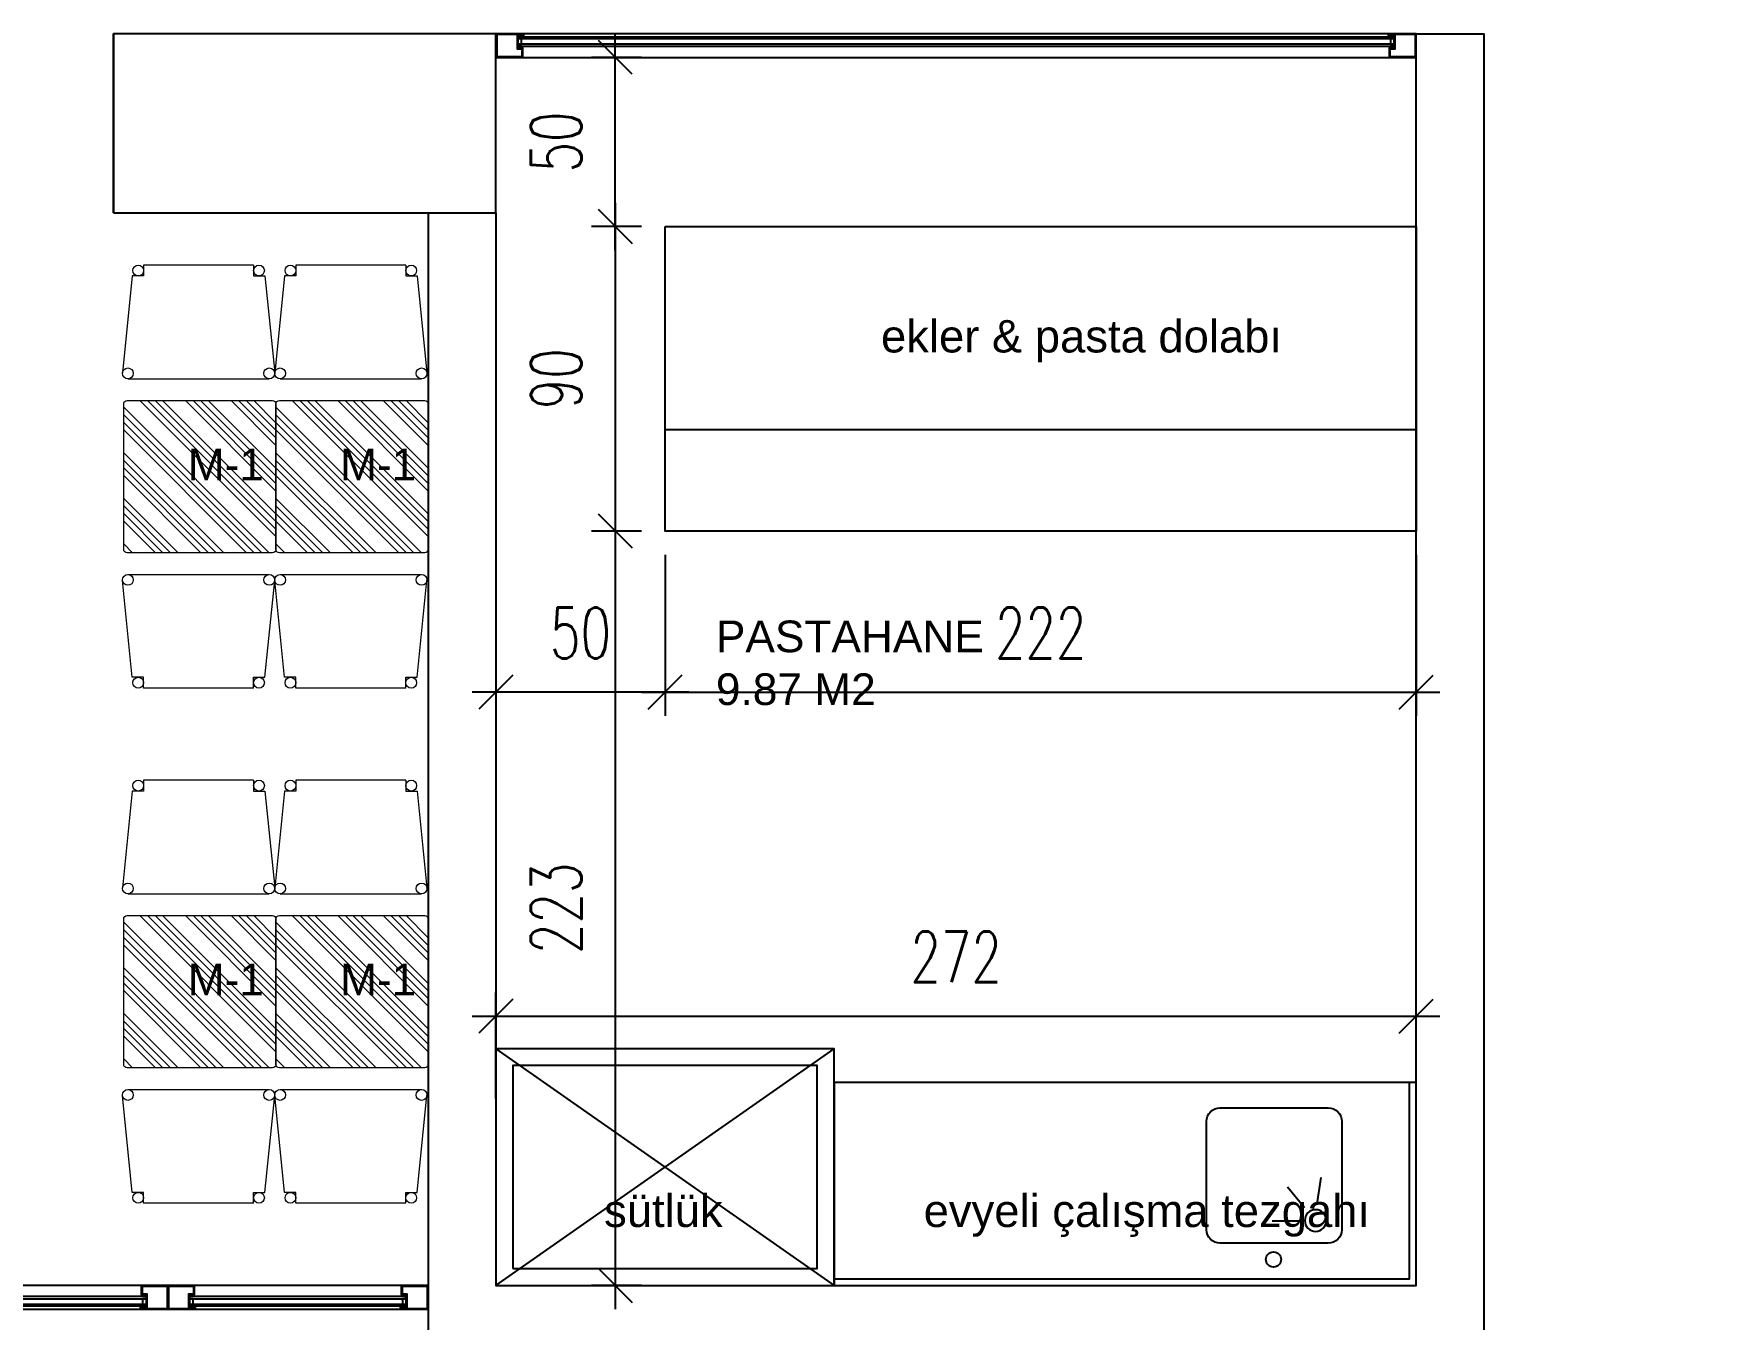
# Model space of a CAD drawing. Header units: centimetres. Extents: x 129282 to 136766, y 26190 to 28185.
# Drawn here: x 133293.5 to 133791.1, y 27802.2 to 28182.2 of the extents above; entities that cross this region are included whole.
import ezdxf

# ---------------------------------------------------------------- set-up
doc = ezdxf.new("R2010")
doc.units = ezdxf.units.CM
doc.header["$LTSCALE"] = 10
doc.header["$MEASUREMENT"] = 0
doc.header["$PDMODE"] = 3
doc.header["$PDSIZE"] = 20
for name, color, linetype in [('141125_RT1$0$xref_4_vitrin_kaplama$0$2DCAM', 4, 'Continuous'), ('141125_RT1$0$xref_4_vitrin_kaplama$0$2DKONST2', 253, 'Continuous'), ('Kıtc-002 Çizgi', 7, 'Continuous'), ('Kıtc-006 Yazı 001', 1, 'Continuous'), ('LP-DIMENSION_INT_100', 51, 'Continuous'), ('S2000-002 Çizgi', 7, 'Continuous'), ('SD-YAZI', 233, 'Continuous')]:
    doc.layers.add(name, color=color, linetype=linetype)
doc.layers.add('ARK_AHŞAP', color=45, linetype='Continuous', lineweight=15)
doc.layers.add('ARK_METAL', color=252, linetype='Continuous', lineweight=15)
doc.styles.add('GP_A_104_0.00_REV09$0$TRdimension', font='simplex.shx', dxfattribs={"width": 0.7})
doc.styles.get("Standard").update_dxf_attribs({"font": 'arial.ttf'})
doc.dimstyles.new('GP_A_104_0.00_REV09$0$tr-100', dxfattribs={"dimscale": 100, "dimtxt": 0.15, "dimasz": 0.1, "dimexe": 0.07, "dimexo": 0.07, "dimgap": 0.1, "dimtad": 1, "dimdec": 0, "dimrnd": 0.5, "dimzin": 0, "dimdsep": 46, "dimtxsty": 'GP_A_104_0.00_REV09$0$TRdimension', "dimblk": 'GP_A_104_0.00_REV09$0$_Oblique', "dimcen": 0.2, "dimdle": 0.07, "dimadec": 0, "dimazin": 0, "dimtfac": 1, "dimtdec": 0, "dimtmove": 2, "dimatfit": 3, "dimldrblk": 'GP_A_104_0.00_REV09$0$_Oblique', "dimfxl": 1, "dimtolj": 1, "dimtzin": 0, "dimarcsym": 0})

# ---------------------------------------------------------------- blocks, each defined once
blk = doc.blocks.new('kj')
at = {"layer": '141125_RT1$0$xref_4_vitrin_kaplama$0$2DCAM'}
for p, q in [((131009.07, 28182.2), (130753.67, 28182.2)), ((130753.37, 28175.2), (131009.37, 28175.2)), ((130640.56, 27812.2), (130576.6, 27812.2)), ((130717.37, 27812.2), (130656.31, 27812.2)), ((130576.9, 27805.2), (130640.26, 27805.2)), ((130656.61, 27805.2), (130717.07, 27805.2))]:
    blk.add_line(p, q, dxfattribs=at)
for points in [[(130751.97, 28181.3), (131010.77, 28181.3), (131010.77, 28180.7), (130751.97, 28180.7)], [(130751.97, 28179.1), (130752.97, 28179.1), (130752.97, 28180.7), (130751.97, 28180.7)], [(131010.77, 28180.7), (131009.77, 28180.7), (131009.77, 28179.1), (131010.77, 28179.1)], [(131010.77, 28179.1), (130751.97, 28179.1)], [(130751.97, 28178.5), (131010.77, 28178.5)], [(130641.96, 27808.9), (130575.2, 27808.9)], [(130575.2, 27808.3), (130641.96, 27808.3)], [(130641.96, 27808.3), (130640.96, 27808.3), (130640.96, 27806.7), (130641.96, 27806.7)], [(130718.77, 27808.9), (130654.91, 27808.9)], [(130654.91, 27806.7), (130655.91, 27806.7), (130655.91, 27808.3), (130654.91, 27808.3)], [(130654.91, 27808.3), (130718.77, 27808.3)], [(130718.77, 27808.3), (130717.77, 27808.3), (130717.77, 27806.7), (130718.77, 27806.7)], [(130641.96, 27806.1), (130575.2, 27806.1), (130575.2, 27806.7), (130641.96, 27806.7)], [(130718.77, 27806.1), (130654.91, 27806.1), (130654.91, 27806.7), (130718.77, 27806.7)]]:
    blk.add_lwpolyline(points, dxfattribs=at)
at = {"layer": '141125_RT1$0$xref_4_vitrin_kaplama$0$2DKONST2'}
for points in [[(130746.37, 28182.2), (130745.37, 28182.2), (130745.37, 28175.7), (130745.37, 28175.7), (130745.37, 28175.2), (130753.37, 28175.2), (130753.37, 28177.9), (130751.97, 28177.9), (130751.97, 28181.7), (130753.67, 28181.7), (130753.67, 28182.2), (130746.37, 28182.2)], [(130746.62, 28181.95), (130745.62, 28181.95), (130745.62, 28175.45), (130753.12, 28175.45), (130753.12, 28177.65), (130751.72, 28177.65), (130751.72, 28181.95), (130746.62, 28181.95)], [(131010.77, 28181.7), (131010.77, 28177.9), (131009.37, 28177.9), (131009.37, 28175.2), (131016.37, 28175.2), (131016.37, 28175.2), (131017.37, 28175.2), (131017.37, 28181.7), (131017.37, 28181.7), (131017.37, 28182.2), (131009.07, 28182.2), (131009.07, 28181.7)], [(131011.02, 28181.95), (131011.02, 28177.65), (131009.62, 28177.65), (131009.62, 28175.45), (131016.12, 28175.45), (131016.12, 28175.45), (131017.12, 28175.45), (131017.12, 28181.95)], [(130647.56, 27805.2), (130648.56, 27805.2), (130648.56, 27811.7), (130648.56, 27811.7), (130648.56, 27812.2), (130640.56, 27812.2), (130640.56, 27809.5), (130641.96, 27809.5), (130641.96, 27805.7), (130640.26, 27805.7), (130640.26, 27805.2), (130647.56, 27805.2)], [(130654.91, 27805.7), (130654.91, 27809.5), (130656.31, 27809.5), (130656.31, 27812.2), (130649.31, 27812.2), (130649.31, 27812.2), (130648.31, 27812.2), (130648.31, 27805.7), (130648.31, 27805.7), (130648.31, 27805.2), (130656.61, 27805.2), (130656.61, 27805.7)], [(130724.37, 27805.2), (130725.37, 27805.2), (130725.37, 27811.7), (130725.37, 27811.7), (130725.37, 27812.2), (130717.37, 27812.2), (130717.37, 27809.5), (130718.77, 27809.5), (130718.77, 27805.7), (130717.07, 27805.7), (130717.07, 27805.2), (130724.37, 27805.2)], [(130647.31, 27805.45), (130648.31, 27805.45), (130648.31, 27811.95), (130640.81, 27811.95), (130640.81, 27809.75), (130642.21, 27809.75), (130642.21, 27805.45), (130647.31, 27805.45)], [(130654.66, 27805.45), (130654.66, 27809.75), (130656.06, 27809.75), (130656.06, 27811.95), (130649.56, 27811.95), (130649.56, 27811.95), (130648.56, 27811.95), (130648.56, 27805.45)], [(130724.12, 27805.45), (130725.12, 27805.45), (130725.12, 27811.95), (130717.62, 27811.95), (130717.62, 27809.75), (130719.02, 27809.75), (130719.02, 27805.45), (130724.12, 27805.45)]]:
    blk.add_lwpolyline(points, close=True, dxfattribs=at)
at = {"layer": 'LP-DIMENSION_INT_100', "color": 2}
blk.add_line((130632.37, 28129.2), (130632.37, 28182.2), dxfattribs=at)
for points in [[(131017.37, 27812.2), (131017.37, 28182.2), (131037.37, 28182.2), (131037.37, 27766.2), (131106.37, 27766.2), (131106.37, 27391.2), (131059.37, 27391.2), (131059.37, 27275.2), (131089.37, 27275.2), (131089.37, 27040.2), (131014.37, 27040.2), (131014.37, 26954.2), (130705.37, 26954.2), (130673.37, 26954.2), (130673.37, 26460.2), (130786.37, 26460.2), (130786.37, 26190.2), (130177.37, 26190.2), (130177.37, 26268.2), (130197.37, 26268.2)], [(130725.37, 28129.2), (130725.37, 27792.2), (131017.37, 27792.2)], [(130745.37, 28129.2), (130745.37, 27812.2), (131017.37, 27812.2)]]:
    blk.add_lwpolyline(points, dxfattribs=at)
blk.add_lwpolyline([(130632.37, 28129.2), (130745.37, 28129.2), (130745.37, 28182.2), (130632.37, 28182.2)], close=True, dxfattribs=at)
at = {"layer": 'SD-YAZI', "color": 2, "insert": (130810.39, 27983.64), "char_height": 9.36, "attachment_point": 7}
blk.add_mtext_dynamic_manual_height_columns('\\pt37.44;PASTAHANE \\P9.87 M2', width=1669.2448, gutter_width=60, heights=[0], dxfattribs=at)
blk = doc.blocks.new('GP_A_104_0.00_REV09$0$_Oblique')
at = {"color": 0, "linetype": 'ByBlock', "lineweight": -2}
blk.add_line((-0.5, -0.5), (0.5, 0.5), dxfattribs=at)
blk = doc.blocks.new('*D34')
at = {"color": 0, "lineweight": -2, "transparency": 16777216}
for p, q in [((133465.42, 28118.2), (133465.42, 28182.2)), ((133473.14, 28175.2), (133458.42, 28175.2)), ((133473.14, 28125.2), (133458.42, 28125.2))]:
    blk.add_line(p, q, dxfattribs=at)
at = {"layer": 'Defpoints', "color": 0, "transparency": 16777216}
for p in [(133465.42, 28175.2), (133480.14, 28175.2), (133480.14, 28125.2)]:
    blk.add_point(p, dxfattribs=at)
at = {"color": 0, "lineweight": -2, "transparency": 16777216, "xscale": 10, "yscale": 10, "zscale": 10}
for p, rotation in [((133465.42, 28175.2), 90), ((133465.42, 28125.2), 270)]:
    blk.add_blockref('GP_A_104_0.00_REV09$0$_Oblique', p, dxfattribs=dict(at, rotation=rotation))
at = {"color": 0, "transparency": 16777216, "insert": (133447.92, 28150.2), "char_height": 15, "attachment_point": 5, "rotation": 90, "style": 'GP_A_104_0.00_REV09$0$TRdimension'}
blk.add_mtext('\\A1;50', dxfattribs=at)
blk = doc.blocks.new('*D35')
at = {"color": 0, "lineweight": -2, "transparency": 16777216}
for p, q in [((133465.42, 28132.2), (133465.42, 28028.2)), ((133473.14, 28125.2), (133458.42, 28125.2)), ((133473.14, 28035.2), (133458.42, 28035.2))]:
    blk.add_line(p, q, dxfattribs=at)
at = {"layer": 'Defpoints', "color": 0, "transparency": 16777216}
for p in [(133480.14, 28125.2), (133465.42, 28035.2), (133480.14, 28035.2)]:
    blk.add_point(p, dxfattribs=at)
at = {"color": 0, "lineweight": -2, "transparency": 16777216, "xscale": 10, "yscale": 10, "zscale": 10}
for p, rotation in [((133465.42, 28125.2), 90), ((133465.42, 28035.2), 270)]:
    blk.add_blockref('GP_A_104_0.00_REV09$0$_Oblique', p, dxfattribs=dict(at, rotation=rotation))
at = {"color": 0, "transparency": 16777216, "insert": (133447.92, 28080.2), "char_height": 15, "attachment_point": 5, "rotation": 90, "style": 'GP_A_104_0.00_REV09$0$TRdimension'}
blk.add_mtext('\\A1;90', dxfattribs=at)
blk = doc.blocks.new('*D36')
at = {"color": 0, "lineweight": -2, "transparency": 16777216}
for p, q in [((133465.42, 28042.2), (133465.42, 27805.2)), ((133473.14, 28035.2), (133458.42, 28035.2)), ((133473.14, 27812.2), (133458.42, 27812.2))]:
    blk.add_line(p, q, dxfattribs=at)
at = {"layer": 'Defpoints', "color": 0, "transparency": 16777216}
for p in [(133480.14, 28035.2), (133465.42, 27812.2), (133480.14, 27812.2)]:
    blk.add_point(p, dxfattribs=at)
at = {"color": 0, "lineweight": -2, "transparency": 16777216, "xscale": 10, "yscale": 10, "zscale": 10}
for p, rotation in [((133465.42, 28035.2), 90), ((133465.42, 27812.2), 270)]:
    blk.add_blockref('GP_A_104_0.00_REV09$0$_Oblique', p, dxfattribs=dict(at, rotation=rotation))
at = {"color": 0, "transparency": 16777216, "insert": (133447.92, 27923.7), "char_height": 15, "attachment_point": 5, "rotation": 90, "style": 'GP_A_104_0.00_REV09$0$TRdimension'}
blk.add_mtext('\\A1;223', dxfattribs=at)
blk = doc.blocks.new('*D37')
at = {"color": 0, "lineweight": -2, "transparency": 16777216}
for p, q in [((133430.14, 28028.2), (133430.14, 27980.55)), ((133480.14, 28028.2), (133480.14, 27980.55)), ((133487.14, 27987.55), (133423.14, 27987.55))]:
    blk.add_line(p, q, dxfattribs=at)
at = {"layer": 'Defpoints', "color": 0, "transparency": 16777216}
for p in [(133430.14, 28035.2), (133480.14, 28035.2), (133430.14, 27987.55)]:
    blk.add_point(p, dxfattribs=at)
at = {"color": 0, "lineweight": -2, "transparency": 16777216, "xscale": 10, "yscale": 10, "zscale": 10, "rotation": 180}
blk.add_blockref('GP_A_104_0.00_REV09$0$_Oblique', (133430.14, 27987.55), dxfattribs=at)
at = {"color": 0, "lineweight": -2, "transparency": 16777216, "xscale": 10, "yscale": 10, "zscale": 10}
blk.add_blockref('GP_A_104_0.00_REV09$0$_Oblique', (133480.14, 27987.55), dxfattribs=at)
at = {"color": 0, "transparency": 16777216, "insert": (133455.14, 28005.05), "char_height": 15, "attachment_point": 5, "style": 'GP_A_104_0.00_REV09$0$TRdimension'}
blk.add_mtext('\\A1;50', dxfattribs=at)
blk = doc.blocks.new('*D38')
at = {"color": 0, "lineweight": -2, "transparency": 16777216}
for p, q in [((133480.14, 28028.2), (133480.14, 27980.55)), ((133702.14, 28028.2), (133702.14, 27980.55)), ((133473.14, 27987.55), (133709.14, 27987.55))]:
    blk.add_line(p, q, dxfattribs=at)
at = {"layer": 'Defpoints', "color": 0, "transparency": 16777216}
for p in [(133480.14, 28035.2), (133702.14, 28035.2), (133702.14, 27987.55)]:
    blk.add_point(p, dxfattribs=at)
at = {"color": 0, "lineweight": -2, "transparency": 16777216, "xscale": 10, "yscale": 10, "zscale": 10, "rotation": 180}
blk.add_blockref('GP_A_104_0.00_REV09$0$_Oblique', (133480.14, 27987.55), dxfattribs=at)
at = {"color": 0, "lineweight": -2, "transparency": 16777216, "xscale": 10, "yscale": 10, "zscale": 10}
blk.add_blockref('GP_A_104_0.00_REV09$0$_Oblique', (133702.14, 27987.55), dxfattribs=at)
at = {"color": 0, "transparency": 16777216, "insert": (133591.14, 28005.05), "char_height": 15, "attachment_point": 5, "style": 'GP_A_104_0.00_REV09$0$TRdimension'}
blk.add_mtext('\\A1;222', dxfattribs=at)
blk = doc.blocks.new('*D33')
at = {"color": 0, "lineweight": -2, "transparency": 16777216}
for p, q in [((133430.14, 27867.45), (133430.14, 27898.83)), ((133702.14, 27867.45), (133702.14, 27898.83)), ((133423.14, 27891.83), (133709.14, 27891.83))]:
    blk.add_line(p, q, dxfattribs=at)
at = {"layer": 'Defpoints', "color": 0, "transparency": 16777216}
for p in [(133702.14, 27891.83), (133430.14, 27860.45), (133702.14, 27860.45)]:
    blk.add_point(p, dxfattribs=at)
at = {"color": 0, "lineweight": -2, "transparency": 16777216, "xscale": 10, "yscale": 10, "zscale": 10, "rotation": 180}
blk.add_blockref('GP_A_104_0.00_REV09$0$_Oblique', (133430.14, 27891.83), dxfattribs=at)
at = {"color": 0, "lineweight": -2, "transparency": 16777216, "xscale": 10, "yscale": 10, "zscale": 10}
blk.add_blockref('GP_A_104_0.00_REV09$0$_Oblique', (133702.14, 27891.83), dxfattribs=at)
at = {"color": 0, "transparency": 16777216, "insert": (133566.14, 27909.33), "char_height": 15, "attachment_point": 5, "style": 'GP_A_104_0.00_REV09$0$TRdimension'}
blk.add_mtext('\\A1;272', dxfattribs=at)
blk = doc.blocks.new('A$C72A034B9')
at = {"layer": 'Kıtc-002 Çizgi'}
for p, q in [((11.66, 32.76, 0), (19.47, 33.87, 0)), ((6.52, 27.29, 0), (6.52, 19.4, 0)), ((10.43, 28.95, 0), (16.53, 23.94, 0))]:
    blk.add_line(p, q, dxfattribs=at)
at = {"layer": 'Kıtc-002 Çizgi', "elevation": 0}
blk.add_lwpolyline([(4, 0), (36, 0, 0.414214), (40, 4), (40, 36, 0.414214), (36, 40), (4, 40, 0.414214), (0, 36), (0, 4, 0.414214)], format="xyb", close=True, dxfattribs=at)
at = {"layer": 'Kıtc-002 Çizgi'}
blk.add_circle((6.71, 32.26, 0), 3.19, dxfattribs=at)

msp = doc.modelspace()

# ---------------------------------------------------------------- hatches: boundary and pattern name
at = {"layer": 'ARK_METAL'}
h = msp.add_hatch(dxfattribs=at)
h.set_pattern_fill('ANSI34', color=256, scale=0.5, angle=450)
h.set_pattern_definition([(135, (100909.048, -189884.414), (-6.7351921, -6.7351921), []), (135, (100909.048, -189882.169), (-6.7351921, -6.7351921), []), (135, (100909.048, -189879.9235), (-6.7351921, -6.7351921), []), (135, (100909.048, -189877.678), (-6.7351921, -6.7351921), [])])
h.paths.add_polyline_path([(133365.14, 28072.77, 0.414214), (133364.14, 28073.77), (133321.14, 28073.77, 0.414214), (133320.14, 28072.77), (133320.14, 28029.77, 0.414214), (133321.14, 28028.77), (133364.14, 28028.77, 0.414214), (133365.14, 28029.77)])
h = msp.add_hatch(dxfattribs=at)
h.set_pattern_fill('ANSI34', color=256, scale=0.5, angle=450)
h.set_pattern_definition([(135, (100954.048, -189884.414), (-6.7351921, -6.7351921), []), (135, (100954.048, -189882.169), (-6.7351921, -6.7351921), []), (135, (100954.048, -189879.9235), (-6.7351921, -6.7351921), []), (135, (100954.048, -189877.678), (-6.7351921, -6.7351921), [])])
h.paths.add_polyline_path([(133410.14, 28072.77, 0.414214), (133409.14, 28073.77), (133366.14, 28073.77, 0.414214), (133365.14, 28072.77), (133365.14, 28029.77, 0.414214), (133366.14, 28028.77), (133409.14, 28028.77, 0.414214), (133410.14, 28029.77)])
h = msp.add_hatch(dxfattribs=at)
h.set_pattern_fill('ANSI34', color=256, scale=0.5, angle=450)
h.set_pattern_definition([(135, (100909.048, -190036.654), (-6.7351921, -6.7351921), []), (135, (100909.048, -190034.4085), (-6.7351921, -6.7351921), []), (135, (100909.048, -190032.163), (-6.7351921, -6.7351921), []), (135, (100909.048, -190029.918), (-6.7351921, -6.7351921), [])])
h.paths.add_polyline_path([(133365.14, 27920.53, 0.414214), (133364.14, 27921.53), (133321.14, 27921.53, 0.414214), (133320.14, 27920.53), (133320.14, 27877.53, 0.414214), (133321.14, 27876.53), (133364.14, 27876.53, 0.414214), (133365.14, 27877.53)])
h = msp.add_hatch(dxfattribs=at)
h.set_pattern_fill('ANSI34', color=256, scale=0.5, angle=450)
h.set_pattern_definition([(135, (100954.048, -190036.654), (-6.7351921, -6.7351921), []), (135, (100954.048, -190034.4085), (-6.7351921, -6.7351921), []), (135, (100954.048, -190032.163), (-6.7351921, -6.7351921), []), (135, (100954.048, -190029.918), (-6.7351921, -6.7351921), [])])
h.paths.add_polyline_path([(133410.14, 27920.53, 0.414214), (133409.14, 27921.53), (133366.14, 27921.53, 0.414214), (133365.14, 27920.53), (133365.14, 27877.53, 0.414214), (133366.14, 27876.53), (133409.14, 27876.53, 0.414214), (133410.14, 27877.53)])

# ---------------------------------------------------------------- linework, layer by layer
for p, q in [((133480.14, 28065.2), (133702.14, 28065.2)), ((133430.14, 27812.2), (133530.14, 27882.2)), ((133430.14, 27882.2), (133530.14, 27812.2))]:
    msp.add_line(p, q)
for points in [[(133480.14, 28125.2), (133702.14, 28125.2), (133702.14, 28035.2), (133480.14, 28035.2)], [(133430.14, 27812.2), (133530.14, 27812.2), (133530.14, 27882.2), (133430.14, 27882.2)], [(133435.14, 27817.2), (133525.14, 27817.2), (133525.14, 27877.2), (133435.14, 27877.2)], [(133530.14, 27812.2), (133702.14, 27812.2), (133702.14, 27872.2), (133530.14, 27872.2)]]:
    msp.add_lwpolyline(points, close=True)
msp.add_lwpolyline([(133530.14, 27814.2), (133700.14, 27814.2), (133700.14, 27872.2)])
msp.add_circle((133659.96, 27819.9, 0), 2.24)
at = {"layer": 'ARK_AHŞAP'}
for centre in [(133324.41, 28112.19), (133360.12, 28112.19), (133369.41, 28112.19), (133405.12, 28112.19), (133321.37, 28081.79), (133363.17, 28081.79), (133366.37, 28081.79), (133408.17, 28081.79), (133321.37, 28020.76), (133363.17, 28020.76), (133366.37, 28020.76), (133408.17, 28020.76), (133324.41, 27990.36), (133360.12, 27990.36), (133369.41, 27990.36), (133405.12, 27990.36), (133324.41, 27959.95), (133360.12, 27959.95), (133369.41, 27959.95), (133405.12, 27959.95), (133321.37, 27929.55), (133363.17, 27929.55), (133366.37, 27929.55), (133408.17, 27929.55), (133321.37, 27868.52), (133363.17, 27868.52), (133366.37, 27868.52), (133408.17, 27868.52), (133324.41, 27838.12), (133360.12, 27838.12), (133369.41, 27838.12), (133405.12, 27838.12)]:
    msp.add_circle(centre, 1.6, dxfattribs=at)
at = {"layer": 'ARK_METAL'}
for p, q in [((133322.64, 28110.59), (133319.77, 28081.95)), ((133326.01, 28110.59), (133322.64, 28110.59)), ((133339.77, 28113.79), (133326.01, 28113.79)), ((133358.52, 28113.79), (133326.01, 28113.79)), ((133326.01, 28113.79), (133326.01, 28110.59)), ((133358.52, 28113.79), (133358.52, 28110.59)), ((133358.52, 28110.59), (133361.89, 28110.59)), ((133361.89, 28110.59), (133364.76, 28081.95)), ((133367.64, 28110.59), (133364.77, 28081.95)), ((133371.01, 28110.59), (133367.64, 28110.59)), ((133384.77, 28113.79), (133371.01, 28113.79)), ((133403.52, 28113.79), (133371.01, 28113.79)), ((133371.01, 28113.79), (133371.01, 28110.59)), ((133403.52, 28113.79), (133403.52, 28110.59)), ((133403.52, 28110.59), (133406.89, 28110.59)), ((133406.89, 28110.59), (133409.76, 28081.95)), ((133321.37, 28080.19), (133363.17, 28080.19)), ((133366.37, 28080.19), (133408.17, 28080.19)), ((133321.37, 28022.36), (133363.17, 28022.36)), ((133366.37, 28022.36), (133408.17, 28022.36)), ((133322.64, 27991.96), (133319.77, 28020.6)), ((133361.89, 27991.96), (133364.76, 28020.6)), ((133367.64, 27991.96), (133364.77, 28020.6)), ((133406.89, 27991.96), (133409.76, 28020.6)), ((133326.01, 27991.96), (133322.64, 27991.96)), ((133326.01, 27988.76), (133326.01, 27991.96)), ((133358.52, 27991.96), (133361.89, 27991.96)), ((133358.52, 27988.76), (133358.52, 27991.96)), ((133371.01, 27991.96), (133367.64, 27991.96)), ((133371.01, 27988.76), (133371.01, 27991.96)), ((133403.52, 27991.96), (133406.89, 27991.96)), ((133403.52, 27988.76), (133403.52, 27991.96)), ((133339.77, 27988.76), (133326.01, 27988.76)), ((133358.52, 27988.76), (133326.01, 27988.76)), ((133384.77, 27988.76), (133371.01, 27988.76)), ((133403.52, 27988.76), (133371.01, 27988.76)), ((133339.77, 27961.55), (133326.01, 27961.55)), ((133358.52, 27961.55), (133326.01, 27961.55)), ((133326.01, 27961.55), (133326.01, 27958.35)), ((133358.52, 27961.55), (133358.52, 27958.35)), ((133384.77, 27961.55), (133371.01, 27961.55)), ((133403.52, 27961.55), (133371.01, 27961.55)), ((133371.01, 27961.55), (133371.01, 27958.35)), ((133403.52, 27961.55), (133403.52, 27958.35)), ((133322.64, 27958.35), (133319.77, 27929.71)), ((133326.01, 27958.35), (133322.64, 27958.35)), ((133358.52, 27958.35), (133361.89, 27958.35)), ((133361.89, 27958.35), (133364.76, 27929.71)), ((133367.64, 27958.35), (133364.77, 27929.71)), ((133371.01, 27958.35), (133367.64, 27958.35)), ((133403.52, 27958.35), (133406.89, 27958.35)), ((133406.89, 27958.35), (133409.76, 27929.71)), ((133321.37, 27927.95), (133363.17, 27927.95)), ((133366.37, 27927.95), (133408.17, 27927.95)), ((133322.64, 27839.72), (133319.77, 27868.36)), ((133321.37, 27870.12), (133363.17, 27870.12)), ((133361.89, 27839.72), (133364.76, 27868.36)), ((133367.64, 27839.72), (133364.77, 27868.36)), ((133366.37, 27870.12), (133408.17, 27870.12)), ((133406.89, 27839.72), (133409.76, 27868.36)), ((133326.01, 27839.72), (133322.64, 27839.72)), ((133326.01, 27836.52), (133326.01, 27839.72)), ((133358.52, 27839.72), (133361.89, 27839.72)), ((133358.52, 27836.52), (133358.52, 27839.72)), ((133371.01, 27839.72), (133367.64, 27839.72)), ((133371.01, 27836.52), (133371.01, 27839.72)), ((133403.52, 27839.72), (133406.89, 27839.72)), ((133403.52, 27836.52), (133403.52, 27839.72)), ((133339.77, 27836.52), (133326.01, 27836.52)), ((133358.52, 27836.52), (133326.01, 27836.52)), ((133384.77, 27836.52), (133371.01, 27836.52)), ((133403.52, 27836.52), (133371.01, 27836.52))]:
    msp.add_line(p, q, dxfattribs=at)
for points in [[(133364.14, 28028.77), (133321.14, 28028.77, -0.414214), (133320.14, 28029.77), (133320.14, 28072.77, -0.414214), (133321.14, 28073.77), (133364.14, 28073.77, -0.414214), (133365.14, 28072.77), (133365.14, 28029.77, -0.414214)], [(133409.14, 28028.77), (133366.14, 28028.77, -0.414214), (133365.14, 28029.77), (133365.14, 28072.77, -0.414214), (133366.14, 28073.77), (133409.14, 28073.77, -0.414214), (133410.14, 28072.77), (133410.14, 28029.77, -0.414214)], [(133364.14, 27876.53), (133321.14, 27876.53, -0.414214), (133320.14, 27877.53), (133320.14, 27920.53, -0.414214), (133321.14, 27921.53), (133364.14, 27921.53, -0.414214), (133365.14, 27920.53), (133365.14, 27877.53, -0.414214)], [(133409.14, 27876.53), (133366.14, 27876.53, -0.414214), (133365.14, 27877.53), (133365.14, 27920.53, -0.414214), (133366.14, 27921.53), (133409.14, 27921.53, -0.414214), (133410.14, 27920.53), (133410.14, 27877.53, -0.414214)]]:
    msp.add_lwpolyline(points, format="xyb", close=True, dxfattribs=at)

# ---------------------------------------------------------------- block references
at = {"layer": 'LP-DIMENSION_INT_100', "color": 2}
msp.add_blockref('kj', (2684.77, 0), dxfattribs=at)
at = {"layer": 'S2000-002 Çizgi', "xscale": -1, "rotation": 270}
msp.add_blockref('A$C72A034B9', (133640.15, 27824.69, 0), dxfattribs=at)

# ---------------------------------------------------------------- texts
at = {"layer": 'Kıtc-006 Yazı 001'}
for s, p in [('ekler & pasta dolabı', (133543.96, 28087.98)), ('sütlük', (133462.12, 27829.49)), ('evyeli çalışma tezgahı', (133556.57, 27829.49))]:
    msp.add_text(s, height=9.6, dxfattribs=at).set_placement(p)
at = {"layer": 'SD-YAZI', "color": 2, "char_height": 9.36, "attachment_point": 7}
for insert in [(133339.07, 28050.2), (133384.07, 28050.2), (133339.07, 27897.96), (133384.07, 27897.96)]:
    msp.add_mtext_dynamic_manual_height_columns('M-1', width=1669.2448, gutter_width=60, heights=[0], dxfattribs=dict(at, insert=insert))

# ---------------------------------------------------------------- dimensions: what is measured, and where the dimension line sits
for base, p1, p2, picture, middle in [((133465.42, 28175.2), (133480.14, 28125.2), (133480.14, 28175.2), '*D34', (133447.92, 28150.2)), ((133465.42, 28035.2), (133480.14, 28125.2), (133480.14, 28035.2), '*D35', (133447.92, 28080.2)), ((133465.42, 27812.2), (133480.14, 28035.2), (133480.14, 27812.2), '*D36', (133447.92, 27923.7))]:
    dim = msp.add_linear_dim(base=base, p1=p1, p2=p2, angle=90, dimstyle='GP_A_104_0.00_REV09$0$tr-100', override={"dimfxl": 100, "dimfxlon": 1})
    dim.commit()
    dim.dimension.update_dxf_attribs({"geometry": picture, "text_midpoint": middle})
for base, p1, p2, picture, middle in [((133430.14, 27987.55), (133480.14, 28035.2), (133430.14, 28035.2), '*D37', (133455.14, 28005.05)), ((133702.14, 27987.55), (133480.14, 28035.2), (133702.14, 28035.2), '*D38', (133591.14, 28005.05)), ((133702.14, 27891.83), (133430.14, 27860.45), (133702.14, 27860.45), '*D33', (133566.14, 27909.33))]:
    dim = msp.add_linear_dim(base=base, p1=p1, p2=p2, dimstyle='GP_A_104_0.00_REV09$0$tr-100', override={"dimfxl": 100, "dimfxlon": 1})
    dim.commit()
    dim.dimension.update_dxf_attribs({"geometry": picture, "text_midpoint": middle})

doc.saveas('drawing.dxf')
